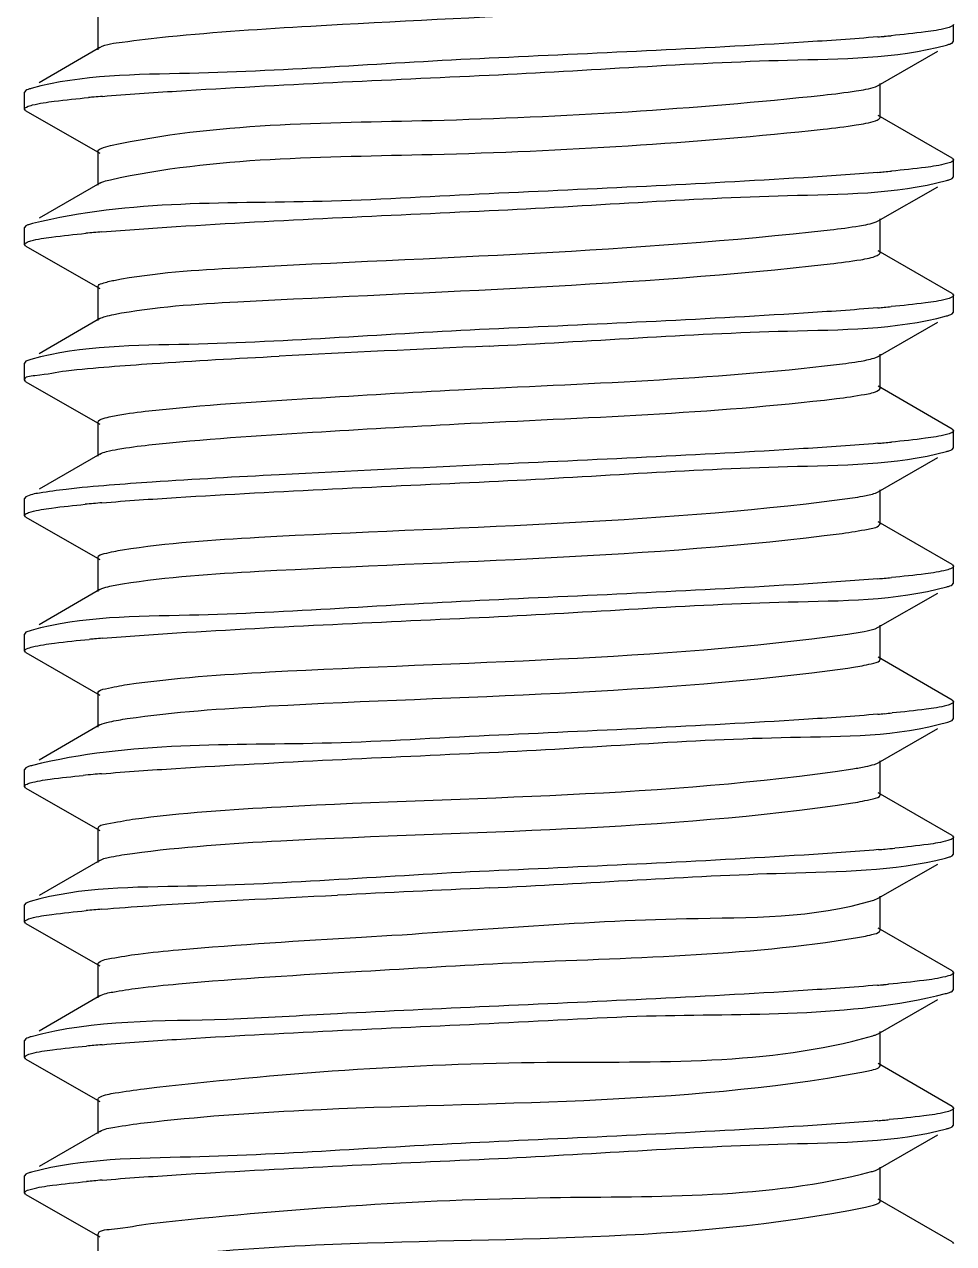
# Model space of a CAD drawing. Extents: x 1247970 to 1725648, y 860327 to 1277876.
# Drawn here: x 1318365.7 to 1318426.8, y 1200105.8 to 1200186 of the extents above; entities that cross this region are included whole.
import ezdxf

# ---------------------------------------------------------------- set-up
doc = ezdxf.new("R2010")
doc.units = 0
doc.header["$LTSCALE"] = 1000
doc.header["$MEASUREMENT"] = 0
doc.layers.get('0').update_dxf_attribs({"color": 254})
doc.layers.add('TK', color=4, linetype='Continuous')

# ---------------------------------------------------------------- blocks, each defined once
blk = doc.blocks.new('A$C7BF01818')
at = {"linetype": 'Continuous'}
for p, q in [((-2293.17, 6697.046), (-2293.17, 6694.806)), ((-2236.921, 6695.357), (-2236.921, 6696.468)), ((-2237.022, 6695.242), (-2236.921, 6695.357)), ((-2293.053, 6694.941), (-2297.045, 6692.628)), ((-2241.876, 6692.456), (-2237.957, 6694.705)), ((-2297.907, 6692.128), (-2298.005, 6692.014)), ((-2242.065, 6692.372), (-2241.876, 6692.456)), ((-2241.757, 6690.352), (-2241.757, 6692.592)), ((-2298.005, 6690.903), (-2298.005, 6692.014)), ((-2297.905, 6690.788), (-2298.005, 6690.904)), ((-2297.905, 6690.788), (-2293.051, 6688.002)), ((-2237.02, 6687.674), (-2241.874, 6690.487)), ((-2293.17, 6688.138), (-2293.17, 6685.898)), ((-2237.02, 6687.674), (-2236.921, 6687.56)), ((-2236.921, 6686.449), (-2236.921, 6687.56)), ((-2237.022, 6686.334), (-2236.921, 6686.449)), ((-2293.053, 6686.033), (-2297.045, 6683.72)), ((-2241.876, 6683.547), (-2237.957, 6685.797)), ((-2297.907, 6683.22), (-2298.005, 6683.107)), ((-2242.013, 6683.484), (-2241.876, 6683.547)), ((-2241.757, 6681.444), (-2241.757, 6683.684)), ((-2298.005, 6681.995), (-2298.005, 6683.106)), ((-2297.905, 6681.88), (-2298.005, 6681.994)), ((-2297.905, 6681.88), (-2293.051, 6679.093)), ((-2237.02, 6678.766), (-2241.874, 6681.579)), ((-2293.17, 6679.23), (-2293.17, 6676.99)), ((-2237.02, 6678.766), (-2236.921, 6678.652)), ((-2236.921, 6677.541), (-2236.921, 6678.652)), ((-2293.053, 6677.125), (-2297.045, 6674.811)), ((-2241.876, 6674.639), (-2237.957, 6676.889)), ((-2237.022, 6677.426), (-2236.921, 6677.541)), ((-2297.582, 6674.434), (-2297.906, 6674.312)), ((-2242.033, 6674.568), (-2241.876, 6674.639)), ((-2241.757, 6672.536), (-2241.757, 6674.776)), ((-2297.907, 6674.312), (-2298.005, 6674.197)), ((-2298.005, 6673.087), (-2298.005, 6674.198)), ((-2297.905, 6672.972), (-2298.005, 6673.086)), ((-2297.905, 6672.972), (-2293.051, 6670.185)), ((-2237.02, 6669.858), (-2241.874, 6672.671)), ((-2241.854, 6672.413), (-2241.786, 6672.469)), ((-2241.786, 6672.469), (-2241.758, 6672.536)), ((-2293.17, 6670.322), (-2293.17, 6668.082)), ((-2237.02, 6669.858), (-2236.921, 6669.744)), ((-2236.921, 6668.633), (-2236.921, 6669.744)), ((-2293.053, 6668.217), (-2297.045, 6665.903)), ((-2241.876, 6665.731), (-2237.957, 6667.981)), ((-2237.022, 6668.518), (-2236.921, 6668.633)), ((-2242.058, 6665.651), (-2241.876, 6665.731)), ((-2241.757, 6663.628), (-2241.757, 6665.868)), ((-2297.907, 6665.404), (-2298.005, 6665.289)), ((-2298.005, 6664.179), (-2298.005, 6665.29)), ((-2297.905, 6664.064), (-2298.005, 6664.179)), ((-2297.905, 6664.064), (-2293.051, 6661.277)), ((-2237.02, 6660.95), (-2241.874, 6663.763)), ((-2241.793, 6663.553), (-2241.758, 6663.628)), ((-2293.17, 6661.414), (-2293.17, 6659.174)), ((-2237.02, 6660.95), (-2236.921, 6660.836)), ((-2236.921, 6659.725), (-2236.921, 6660.836)), ((-2293.053, 6659.309), (-2297.045, 6656.995)), ((-2237.022, 6659.61), (-2236.921, 6659.725)), ((-2241.876, 6656.823), (-2237.957, 6659.073)), ((-2242.088, 6656.732), (-2241.877, 6656.823)), ((-2241.757, 6654.72), (-2241.757, 6656.96)), ((-2297.907, 6656.496), (-2298.005, 6656.382)), ((-2298.005, 6655.27), (-2298.005, 6656.382)), ((-2297.572, 6656.621), (-2297.906, 6656.496)), ((-2297.905, 6655.156), (-2298.005, 6655.271)), ((-2297.905, 6655.156), (-2293.051, 6652.369)), ((-2237.02, 6652.042), (-2241.874, 6654.855)), ((-2293.17, 6652.505), (-2293.17, 6650.266)), ((-2237.02, 6652.042), (-2236.921, 6651.928)), ((-2236.921, 6650.816), (-2236.921, 6651.928)), ((-2293.053, 6650.401), (-2297.045, 6648.087)), ((-2237.304, 6650.592), (-2237.022, 6650.702)), ((-2237.022, 6650.702), (-2236.921, 6650.817)), ((-2241.876, 6647.915), (-2237.957, 6650.165)), ((-2241.757, 6645.812), (-2241.757, 6648.051)), ((-2297.907, 6647.588), (-2298.005, 6647.474)), ((-2298.005, 6646.362), (-2298.005, 6647.474)), ((-2242.127, 6647.811), (-2241.877, 6647.915)), ((-2297.905, 6646.248), (-2298.005, 6646.362)), ((-2297.905, 6646.248), (-2293.051, 6643.461)), ((-2237.02, 6643.133), (-2241.874, 6645.947)), ((-2293.17, 6643.597), (-2293.17, 6641.358)), ((-2237.02, 6643.133), (-2236.921, 6643.02)), ((-2236.921, 6641.908), (-2236.921, 6643.02)), ((-2237.022, 6641.793), (-2236.921, 6641.908)), ((-2293.053, 6641.493), (-2297.045, 6639.179)), ((-2241.876, 6639.007), (-2237.957, 6641.257)), ((-2241.757, 6636.904), (-2241.757, 6639.143)), ((-2297.907, 6638.679), (-2298.005, 6638.565)), ((-2298.005, 6637.454), (-2298.005, 6638.566)), ((-2297.62, 6638.791), (-2297.907, 6638.679)), ((-2242.176, 6638.888), (-2241.877, 6639.007)), ((-2297.905, 6637.339), (-2298.005, 6637.454)), ((-2297.905, 6637.339), (-2293.051, 6634.553)), ((-2237.02, 6634.225), (-2241.874, 6637.039)), ((-2293.17, 6634.689), (-2293.17, 6632.45)), ((-2237.02, 6634.225), (-2236.921, 6634.111)), ((-2236.921, 6633), (-2236.921, 6634.112)), ((-2237.022, 6632.885), (-2236.921, 6633)), ((-2293.053, 6632.585), (-2297.045, 6630.271)), ((-2241.876, 6630.099), (-2237.957, 6632.349)), ((-2297.907, 6629.771), (-2298.005, 6629.657)), ((-2298.005, 6628.546), (-2298.005, 6629.658)), ((-2241.757, 6627.996), (-2241.757, 6630.235)), ((-2297.905, 6628.431), (-2298.005, 6628.546)), ((-2297.905, 6628.431), (-2293.051, 6625.645)), ((-2237.02, 6625.317), (-2241.874, 6628.131)), ((-2293.17, 6625.781), (-2293.17, 6623.541)), ((-2237.02, 6625.317), (-2236.921, 6625.203)), ((-2236.921, 6624.092), (-2236.921, 6625.204)), ((-2237.022, 6623.977), (-2236.921, 6624.092)), ((-2293.053, 6623.677), (-2297.045, 6621.363)), ((-2241.876, 6621.191), (-2237.957, 6623.441)), ((-2297.907, 6620.863), (-2298.005, 6620.75)), ((-2298.005, 6619.638), (-2298.005, 6620.75)), ((-2241.757, 6619.087), (-2241.757, 6621.327)), ((-2297.905, 6619.523), (-2298.005, 6619.638)), ((-2297.905, 6619.523), (-2293.051, 6616.737)), ((-2237.02, 6616.409), (-2241.874, 6619.222)), ((-2293.17, 6616.873), (-2293.17, 6614.633)), ((-2237.02, 6616.409), (-2236.921, 6616.296))]:
    blk.add_line(p, q, dxfattribs=at)
for centre, radius, start, end in [((-2252.152, 6816.62), 121.407, 274.84384, 275.04239), ((-2250.618, 6799.265), 103.983, 275.04119, 275.29733), ((-2284.049, 6585.219), 106.882, 95.02735, 95.22653), ((-2282.484, 6567.398), 124.771, 94.78088, 95.02588), ((-2252.145, 6807.636), 121.33, 274.84463, 275.04382), ((-2250.591, 6790.048), 103.674, 275.04244, 275.3055), ((-2284.433, 6580.579), 102.597, 95.04562, 95.33491), ((-2282.595, 6559.774), 123.484, 94.79302, 95.04625), ((-2252.156, 6798.845), 121.447, 274.84339, 275.04168), ((-2250.632, 6781.597), 104.132, 275.04056, 275.29341), ((-2155.645, 4210.158), 2467.691, 92.597129, 92.917825), ((-2252.15, 6789.871), 121.381, 274.84406, 275.04294), ((-2250.608, 6772.424), 103.866, 275.04167, 275.30048), ((-2155.645, 4202.361), 2467.691, 92.597129, 92.917825), ((-2284.516, 6563.674), 101.682, 95.04892, 95.36033), ((-2282.606, 6542.093), 123.347, 94.7936, 95.05013), ((-2252.15, 6780.96), 121.378, 274.84406, 275.04314), ((-2250.604, 6763.472), 103.822, 275.04185, 275.30176), ((-2283.961, 6548.61), 107.863, 95.02319, 95.20259), ((-2282.459, 6531.482), 125.056, 94.77801, 95.02137), ((-2247.53, 6680.594), 26.705, 277.86105, 278.95953), ((-2252.126, 6771.777), 121.103, 274.84671, 275.04801), ((-2250.508, 6753.506), 102.761, 275.04609, 275.32969), ((-2284.782, 6548.779), 98.748, 95.06098, 95.44108), ((-2282.681, 6525.145), 122.476, 94.80222, 95.06444), ((-2252.02, 6761.656), 119.885, 274.8596, 275.06808), ((-2250.132, 6740.461), 98.606, 275.06306, 275.44347), ((-2096.694, 2922.653), 3720.949, 92.63046, 92.784066), ((-2284.407, 6535.799), 102.838, 95.04702, 95.32874), ((-2282.607, 6515.436), 123.28, 94.79499, 95.04744), ((-2252.258, 6755.479), 122.627, 274.83084, 275.02367), ((-2250.975, 6740.869), 107.96, 275.02422, 275.19873), ((-2096.694, 2914.856), 3720.949, 92.63046, 92.784066), ((-2284.331, 6526.007), 103.725, 95.04068, 95.30578), ((-2282.562, 6505.949), 123.861, 94.78921, 95.04066), ((-2252.239, 6746.351), 122.406, 274.8333, 275.02719), ((-2250.906, 6731.202), 107.199, 275.02745, 275.21737), ((-2284.321, 6516.982), 103.842, 95.04029, 95.30266), ((-2282.562, 6497.033), 123.869, 94.7894, 95.04021)]:
    blk.add_arc(centre, radius, start, end, dxfattribs=at)
for points, knots in [([(-2288.544, 6695.67), (-2285.429, 6695.97), (-2271.231, 6696.921), (-2256.995, 6697.326), (-2245.954, 6698.439)], [0, 0, 0, 0, 0.219977, 1, 1, 1, 1]), ([(-2237.389, 6696.22), (-2237.841, 6696.1), (-2239.055, 6695.925), (-2240.268, 6695.795), (-2241.018, 6695.725)], [0, 0, 0, 0, 0.38272, 1, 1, 1, 1]), ([(-2236.923, 6696.468), (-2236.923, 6696.411), (-2237.114, 6696.292), (-2237.27, 6696.252), (-2237.389, 6696.22)], [0, 0, 0, 0, 0.314571, 1, 1, 1, 1]), ([(-2293.052, 6694.941), (-2292.618, 6695.194), (-2291.041, 6695.354), (-2289.562, 6695.572), (-2288.544, 6695.67)], [0, 0, 0, 0, 0.329372, 1, 1, 1, 1]), ([(-2241.9, 6695.647), (-2243.527, 6695.509), (-2252.042, 6694.931), (-2260.569, 6694.561), (-2267.463, 6694.241)], [0, 0, 0, 0, 0.191234, 1, 1, 1, 1]), ([(-2237.386, 6695.109), (-2237.314, 6695.129), (-2237.19, 6695.165), (-2237.069, 6695.215), (-2237.022, 6695.242)], [0, 0, 0, 0, 0.580514, 1, 1, 1, 1]), ([(-2267.463, 6693.13), (-2260.919, 6693.434), (-2250.959, 6694.221), (-2240.765, 6694.206), (-2237.386, 6695.109)], [0, 0, 0, 0, 0.651954, 1, 1, 1, 1]), ([(-2267.463, 6694.241), (-2274.028, 6693.937), (-2283.99, 6693.131), (-2294.203, 6693.178), (-2297.566, 6692.255)], [0, 0, 0, 0, 0.65333, 1, 1, 1, 1]), ([(-2292.883, 6691.736), (-2291.257, 6691.872), (-2282.789, 6692.444), (-2274.31, 6692.812), (-2267.463, 6693.13)], [0, 0, 0, 0, 0.192326, 1, 1, 1, 1]), ([(-2297.566, 6692.255), (-2297.633, 6692.237), (-2297.75, 6692.201), (-2297.862, 6692.154), (-2297.906, 6692.128)], [0, 0, 0, 0, 0.578443, 1, 1, 1, 1]), ([(-2245.486, 6691.819), (-2244.762, 6691.896), (-2243.618, 6692.041), (-2242.467, 6692.228), (-2242.065, 6692.372)], [0, 0, 0, 0, 0.630031, 1, 1, 1, 1]), ([(-2297.472, 6691.168), (-2297.006, 6691.285), (-2295.774, 6691.459), (-2294.542, 6691.588), (-2293.785, 6691.657)], [0, 0, 0, 0, 0.387416, 1, 1, 1, 1]), ([(-2292.353, 6688.496), (-2285.449, 6690.019), (-2269.624, 6689.932), (-2254.031, 6690.91), (-2245.486, 6691.819)], [0, 0, 0, 0, 0.451362, 1, 1, 1, 1]), ([(-2298.004, 6690.904), (-2298.003, 6690.966), (-2297.781, 6691.091), (-2297.607, 6691.134), (-2297.472, 6691.168)], [0, 0, 0, 0, 0.309749, 1, 1, 1, 1]), ([(-2245.486, 6689.579), (-2244.762, 6689.656), (-2243.618, 6689.801), (-2242.467, 6689.989), (-2242.065, 6690.133)], [0, 0, 0, 0, 0.630031, 1, 1, 1, 1]), ([(-2242.065, 6690.133), (-2241.985, 6690.161), (-2241.868, 6690.202), (-2241.758, 6690.308), (-2241.759, 6690.352)], [0, 0, 0, 0, 0.655934, 1, 1, 1, 1]), ([(-2292.353, 6686.257), (-2285.449, 6687.779), (-2269.624, 6687.693), (-2254.031, 6688.67), (-2245.486, 6689.579)], [0, 0, 0, 0, 0.451362, 1, 1, 1, 1]), ([(-2293.168, 6688.138), (-2293.168, 6688.229), (-2292.811, 6688.392), (-2292.56, 6688.451), (-2292.353, 6688.496)], [0, 0, 0, 0, 0.299621, 1, 1, 1, 1]), ([(-2237.386, 6687.313), (-2237.836, 6687.192), (-2239.046, 6687.018), (-2240.255, 6686.888), (-2241.004, 6686.819)], [0, 0, 0, 0, 0.382556, 1, 1, 1, 1]), ([(-2236.923, 6687.56), (-2236.923, 6687.504), (-2237.112, 6687.384), (-2237.267, 6687.344), (-2237.386, 6687.313)], [0, 0, 0, 0, 0.31488, 1, 1, 1, 1]), ([(-2241.899, 6686.739), (-2243.525, 6686.602), (-2252.041, 6686.023), (-2260.568, 6685.653), (-2267.463, 6685.333)], [0, 0, 0, 0, 0.191214, 1, 1, 1, 1]), ([(-2293.052, 6686.033), (-2292.967, 6686.082), (-2292.734, 6686.166), (-2292.497, 6686.225), (-2292.353, 6686.257)], [0, 0, 0, 0, 0.398444, 1, 1, 1, 1]), ([(-2267.463, 6684.222), (-2260.92, 6684.526), (-2250.961, 6685.312), (-2240.769, 6685.299), (-2237.388, 6686.201)], [0, 0, 0, 0, 0.651823, 1, 1, 1, 1]), ([(-2237.388, 6686.201), (-2237.315, 6686.22), (-2237.191, 6686.257), (-2237.07, 6686.307), (-2237.022, 6686.334)], [0, 0, 0, 0, 0.580783, 1, 1, 1, 1]), ([(-2267.463, 6685.333), (-2270.915, 6685.173), (-2280.888, 6684.498), (-2291.098, 6684.962), (-2297.472, 6683.372)], [0, 0, 0, 0, 0.344688, 1, 1, 1, 1]), ([(-2292.913, 6682.825), (-2291.286, 6682.962), (-2282.809, 6683.535), (-2274.32, 6683.903), (-2267.463, 6684.222)], [0, 0, 0, 0, 0.1921, 1, 1, 1, 1]), ([(-2297.472, 6683.372), (-2297.56, 6683.35), (-2297.707, 6683.308), (-2297.852, 6683.252), (-2297.906, 6683.22)], [0, 0, 0, 0, 0.588668, 1, 1, 1, 1]), ([(-2245.045, 6682.959), (-2244.4, 6683.032), (-2243.386, 6683.169), (-2242.365, 6683.346), (-2242.013, 6683.484)], [0, 0, 0, 0, 0.632319, 1, 1, 1, 1]), ([(-2297.582, 6682.231), (-2297.139, 6682.355), (-2295.931, 6682.53), (-2294.724, 6682.661), (-2293.972, 6682.732)], [0, 0, 0, 0, 0.378921, 1, 1, 1, 1]), ([(-2292.119, 6679.637), (-2289.444, 6680.158), (-2273.685, 6681.096), (-2257.969, 6681.502), (-2245.045, 6682.959)], [0, 0, 0, 0, 0.173251, 1, 1, 1, 1]), ([(-2298.004, 6681.994), (-2298.005, 6682.047), (-2297.835, 6682.162), (-2297.691, 6682.201), (-2297.582, 6682.231)], [0, 0, 0, 0, 0.31846, 1, 1, 1, 1]), ([(-2245.045, 6680.719), (-2244.372, 6680.795), (-2243.338, 6680.942), (-2242.284, 6681.117), (-2241.944, 6681.273)], [0, 0, 0, 0, 0.644262, 1, 1, 1, 1]), ([(-2241.944, 6681.273), (-2241.895, 6681.296), (-2241.817, 6681.332), (-2241.758, 6681.412), (-2241.758, 6681.444)], [0, 0, 0, 0, 0.627791, 1, 1, 1, 1]), ([(-2292.119, 6677.397), (-2289.444, 6677.918), (-2273.685, 6678.856), (-2257.969, 6679.262), (-2245.045, 6680.719)], [0, 0, 0, 0, 0.173251, 1, 1, 1, 1]), ([(-2293.169, 6679.23), (-2293.168, 6679.341), (-2292.691, 6679.514), (-2292.384, 6679.585), (-2292.119, 6679.637)], [0, 0, 0, 0, 0.291428, 1, 1, 1, 1]), ([(-2237.388, 6678.404), (-2237.841, 6678.283), (-2239.057, 6678.109), (-2240.272, 6677.978), (-2241.025, 6677.909)], [0, 0, 0, 0, 0.382567, 1, 1, 1, 1]), ([(-2236.923, 6678.652), (-2236.923, 6678.595), (-2237.113, 6678.476), (-2237.269, 6678.436), (-2237.388, 6678.404)], [0, 0, 0, 0, 0.314651, 1, 1, 1, 1]), ([(-2241.901, 6677.831), (-2243.528, 6677.693), (-2252.043, 6677.115), (-2260.569, 6676.745), (-2267.463, 6676.425)], [0, 0, 0, 0, 0.191244, 1, 1, 1, 1]), ([(-2293.052, 6677.125), (-2292.943, 6677.188), (-2292.63, 6677.288), (-2292.314, 6677.359), (-2292.119, 6677.397)], [0, 0, 0, 0, 0.386185, 1, 1, 1, 1]), ([(-2267.463, 6675.314), (-2260.92, 6675.617), (-2250.96, 6676.404), (-2240.769, 6676.391), (-2237.388, 6677.293)], [0, 0, 0, 0, 0.651849, 1, 1, 1, 1]), ([(-2237.388, 6677.293), (-2237.315, 6677.312), (-2237.191, 6677.349), (-2237.07, 6677.399), (-2237.022, 6677.426)], [0, 0, 0, 0, 0.580745, 1, 1, 1, 1]), ([(-2267.463, 6676.425), (-2274.039, 6676.12), (-2284.004, 6675.301), (-2294.231, 6675.373), (-2297.582, 6674.434)], [0, 0, 0, 0, 0.654129, 1, 1, 1, 1]), ([(-2244.629, 6674.099), (-2244.084, 6674.165), (-2243.215, 6674.287), (-2242.343, 6674.451), (-2242.033, 6674.568)], [0, 0, 0, 0, 0.623688, 1, 1, 1, 1]), ([(-2298.005, 6673.086), (-2298.009, 6673.338), (-2296.606, 6673.418), (-2295.948, 6673.615), (-2295.262, 6673.692)], [0, 0, 0, 0, 0.267412, 1, 1, 1, 1]), ([(-2279.075, 6671.884), (-2275.874, 6672.082), (-2264.391, 6672.769), (-2252.868, 6673.11), (-2244.629, 6674.099)], [0, 0, 0, 0, 0.27875, 1, 1, 1, 1]), ([(-2244.629, 6671.859), (-2244.008, 6671.934), (-2243.092, 6672.086), (-2242.124, 6672.241), (-2241.854, 6672.413)], [0, 0, 0, 0, 0.661318, 1, 1, 1, 1]), ([(-2291.857, 6670.777), (-2291.182, 6670.895), (-2286.933, 6671.411), (-2282.661, 6671.663), (-2279.075, 6671.884)], [0, 0, 0, 0, 0.160155, 1, 1, 1, 1]), ([(-2279.075, 6669.644), (-2275.874, 6669.842), (-2264.391, 6670.529), (-2252.868, 6670.87), (-2244.629, 6671.859)], [0, 0, 0, 0, 0.27875, 1, 1, 1, 1]), ([(-2293.169, 6670.322), (-2293.167, 6670.456), (-2292.554, 6670.632), (-2292.187, 6670.719), (-2291.857, 6670.777)], [0, 0, 0, 0, 0.285582, 1, 1, 1, 1]), ([(-2291.857, 6668.537), (-2291.182, 6668.655), (-2286.933, 6669.172), (-2282.661, 6669.423), (-2279.075, 6669.644)], [0, 0, 0, 0, 0.160155, 1, 1, 1, 1]), ([(-2236.923, 6669.744), (-2236.923, 6669.687), (-2237.113, 6669.568), (-2237.269, 6669.528), (-2237.388, 6669.496)], [0, 0, 0, 0, 0.314668, 1, 1, 1, 1]), ([(-2241.9, 6668.923), (-2243.526, 6668.785), (-2252.042, 6668.207), (-2260.568, 6667.837), (-2267.463, 6667.517)], [0, 0, 0, 0, 0.191225, 1, 1, 1, 1]), ([(-2237.388, 6669.496), (-2237.839, 6669.376), (-2239.051, 6669.202), (-2240.263, 6669.071), (-2241.013, 6669.002)], [0, 0, 0, 0, 0.382664, 1, 1, 1, 1]), ([(-2293.051, 6668.217), (-2292.917, 6668.295), (-2292.513, 6668.41), (-2292.111, 6668.493), (-2291.857, 6668.537)], [0, 0, 0, 0, 0.376113, 1, 1, 1, 1]), ([(-2267.463, 6666.406), (-2260.921, 6666.709), (-2250.962, 6667.494), (-2240.771, 6667.484), (-2237.39, 6668.384)], [0, 0, 0, 0, 0.651763, 1, 1, 1, 1]), ([(-2237.39, 6668.384), (-2237.317, 6668.403), (-2237.191, 6668.441), (-2237.07, 6668.49), (-2237.022, 6668.518)], [0, 0, 0, 0, 0.580952, 1, 1, 1, 1]), ([(-2292.914, 6665.009), (-2291.288, 6665.145), (-2282.81, 6665.719), (-2274.321, 6666.087), (-2267.463, 6666.406)], [0, 0, 0, 0, 0.192049, 1, 1, 1, 1]), ([(-2295.262, 6665.895), (-2295.852, 6665.829), (-2296.727, 6665.694), (-2297.643, 6665.556), (-2297.907, 6665.404)], [0, 0, 0, 0, 0.660781, 1, 1, 1, 1]), ([(-2244.24, 6665.239), (-2243.789, 6665.297), (-2243.057, 6665.405), (-2242.327, 6665.554), (-2242.058, 6665.651)], [0, 0, 0, 0, 0.613704, 1, 1, 1, 1]), ([(-2297.572, 6664.418), (-2297.133, 6664.539), (-2295.943, 6664.712), (-2294.754, 6664.842), (-2294.015, 6664.911)], [0, 0, 0, 0, 0.380446, 1, 1, 1, 1]), ([(-2291.566, 6661.917), (-2288.603, 6662.387), (-2272.795, 6663.417), (-2256.95, 6663.604), (-2244.24, 6665.239)], [0, 0, 0, 0, 0.18969, 1, 1, 1, 1]), ([(-2298.004, 6664.179), (-2298.004, 6664.232), (-2297.83, 6664.348), (-2297.683, 6664.387), (-2297.572, 6664.418)], [0, 0, 0, 0, 0.31801, 1, 1, 1, 1]), ([(-2244.24, 6663), (-2243.672, 6663.073), (-2242.89, 6663.234), (-2241.977, 6663.36), (-2241.793, 6663.553)], [0, 0, 0, 0, 0.682071, 1, 1, 1, 1]), ([(-2291.566, 6659.677), (-2288.603, 6660.147), (-2272.795, 6661.178), (-2256.95, 6661.364), (-2244.24, 6663)], [0, 0, 0, 0, 0.18969, 1, 1, 1, 1]), ([(-2293.169, 6661.414), (-2293.168, 6661.573), (-2292.4, 6661.747), (-2291.969, 6661.853), (-2291.566, 6661.917)], [0, 0, 0, 0, 0.280519, 1, 1, 1, 1]), ([(-2236.923, 6660.836), (-2236.923, 6660.779), (-2237.114, 6660.659), (-2237.27, 6660.619), (-2237.39, 6660.587)], [0, 0, 0, 0, 0.314499, 1, 1, 1, 1]), ([(-2241.9, 6660.015), (-2243.526, 6659.877), (-2252.042, 6659.298), (-2260.568, 6658.929), (-2267.463, 6658.609)], [0, 0, 0, 0, 0.191221, 1, 1, 1, 1]), ([(-2237.39, 6660.587), (-2237.841, 6660.467), (-2239.052, 6660.293), (-2240.262, 6660.163), (-2241.011, 6660.094)], [0, 0, 0, 0, 0.382863, 1, 1, 1, 1]), ([(-2293.052, 6659.309), (-2292.889, 6659.403), (-2292.385, 6659.532), (-2291.886, 6659.627), (-2291.566, 6659.677)], [0, 0, 0, 0, 0.36715, 1, 1, 1, 1]), ([(-2267.463, 6657.498), (-2260.906, 6657.802), (-2250.945, 6658.601), (-2240.739, 6658.565), (-2237.37, 6659.481)], [0, 0, 0, 0, 0.652804, 1, 1, 1, 1]), ([(-2237.37, 6659.481), (-2237.301, 6659.5), (-2237.182, 6659.536), (-2237.068, 6659.584), (-2237.022, 6659.61)], [0, 0, 0, 0, 0.578655, 1, 1, 1, 1]), ([(-2267.463, 6658.609), (-2274.032, 6658.304), (-2283.995, 6657.494), (-2294.213, 6657.55), (-2297.572, 6656.621)], [0, 0, 0, 0, 0.653631, 1, 1, 1, 1]), ([(-2292.876, 6656.104), (-2291.25, 6656.24), (-2282.784, 6656.811), (-2274.308, 6657.18), (-2267.463, 6657.498)], [0, 0, 0, 0, 0.192377, 1, 1, 1, 1]), ([(-2297.475, 6655.535), (-2297.004, 6655.653), (-2295.757, 6655.828), (-2294.509, 6655.959), (-2293.742, 6656.029)], [0, 0, 0, 0, 0.386674, 1, 1, 1, 1]), ([(-2291.248, 6653.057), (-2288.148, 6653.508), (-2272.336, 6654.566), (-2256.455, 6654.635), (-2243.878, 6656.38)], [0, 0, 0, 0, 0.197869, 1, 1, 1, 1]), ([(-2243.878, 6656.38), (-2243.515, 6656.43), (-2242.914, 6656.524), (-2242.317, 6656.653), (-2242.088, 6656.732)], [0, 0, 0, 0, 0.602017, 1, 1, 1, 1]), ([(-2298.004, 6655.271), (-2298.003, 6655.334), (-2297.782, 6655.458), (-2297.61, 6655.501), (-2297.475, 6655.535)], [0, 0, 0, 0, 0.309931, 1, 1, 1, 1]), ([(-2243.371, 6654.215), (-2242.966, 6654.279), (-2242.534, 6654.385), (-2241.757, 6654.56), (-2241.757, 6654.72)], [0, 0, 0, 0, 0.719705, 1, 1, 1, 1]), ([(-2291.248, 6650.817), (-2288.148, 6651.268), (-2272.336, 6652.326), (-2256.455, 6652.396), (-2243.878, 6654.14)], [0, 0, 0, 0, 0.197869, 1, 1, 1, 1]), ([(-2293.17, 6652.505), (-2293.17, 6652.692), (-2292.23, 6652.859), (-2291.73, 6652.987), (-2291.248, 6653.057)], [0, 0, 0, 0, 0.276798, 1, 1, 1, 1]), ([(-2237.37, 6651.685), (-2237.815, 6651.563), (-2239.017, 6651.39), (-2240.218, 6651.26), (-2240.963, 6651.19)], [0, 0, 0, 0, 0.381436, 1, 1, 1, 1]), ([(-2236.923, 6651.928), (-2236.923, 6651.873), (-2237.104, 6651.755), (-2237.255, 6651.716), (-2237.37, 6651.685)], [0, 0, 0, 0, 0.316398, 1, 1, 1, 1]), ([(-2293.052, 6650.401), (-2292.859, 6650.512), (-2292.243, 6650.653), (-2291.64, 6650.76), (-2291.248, 6650.817)], [0, 0, 0, 0, 0.359658, 1, 1, 1, 1]), ([(-2241.894, 6651.107), (-2243.52, 6650.97), (-2252.037, 6650.391), (-2260.566, 6650.021), (-2267.463, 6649.701)], [0, 0, 0, 0, 0.191155, 1, 1, 1, 1]), ([(-2267.463, 6648.589), (-2260.855, 6648.896), (-2250.888, 6649.75), (-2240.625, 6649.614), (-2237.304, 6650.592)], [0, 0, 0, 0, 0.656459, 1, 1, 1, 1]), ([(-2267.463, 6649.701), (-2270.917, 6649.541), (-2280.89, 6648.864), (-2291.103, 6649.334), (-2297.475, 6647.738)], [0, 0, 0, 0, 0.344793, 1, 1, 1, 1]), ([(-2292.935, 6647.191), (-2291.309, 6647.328), (-2282.824, 6647.902), (-2274.328, 6648.271), (-2267.463, 6648.589)], [0, 0, 0, 0, 0.191898, 1, 1, 1, 1]), ([(-2297.475, 6647.738), (-2297.562, 6647.717), (-2297.709, 6647.675), (-2297.852, 6647.619), (-2297.906, 6647.588)], [0, 0, 0, 0, 0.588338, 1, 1, 1, 1]), ([(-2290.901, 6644.197), (-2287.67, 6644.631), (-2271.87, 6645.712), (-2255.968, 6645.649), (-2243.543, 6647.52)], [0, 0, 0, 0, 0.206045, 1, 1, 1, 1]), ([(-2243.543, 6647.52), (-2243.262, 6647.562), (-2242.787, 6647.642), (-2242.315, 6647.75), (-2242.127, 6647.811)], [0, 0, 0, 0, 0.588267, 1, 1, 1, 1]), ([(-2298.004, 6646.362), (-2298.005, 6646.411), (-2297.853, 6646.522), (-2297.719, 6646.559), (-2297.62, 6646.588)], [0, 0, 0, 0, 0.323046, 1, 1, 1, 1]), ([(-2297.62, 6646.588), (-2297.197, 6646.712), (-2296.033, 6646.884), (-2294.872, 6647.014), (-2294.146, 6647.083)], [0, 0, 0, 0, 0.376696, 1, 1, 1, 1]), ([(-2243.543, 6645.28), (-2243.095, 6645.348), (-2242.624, 6645.466), (-2241.758, 6645.637), (-2241.757, 6645.812)], [0, 0, 0, 0, 0.721755, 1, 1, 1, 1]), ([(-2290.901, 6641.958), (-2287.67, 6642.392), (-2271.87, 6643.472), (-2255.968, 6643.409), (-2243.543, 6645.28)], [0, 0, 0, 0, 0.206045, 1, 1, 1, 1]), ([(-2293.169, 6643.597), (-2293.171, 6643.814), (-2292.043, 6643.966), (-2291.47, 6644.121), (-2290.901, 6644.197)], [0, 0, 0, 0, 0.273825, 1, 1, 1, 1]), ([(-2237.304, 6642.795), (-2237.727, 6642.671), (-2238.89, 6642.499), (-2240.051, 6642.369), (-2240.778, 6642.3)], [0, 0, 0, 0, 0.376409, 1, 1, 1, 1]), ([(-2236.923, 6643.02), (-2236.922, 6642.971), (-2237.072, 6642.861), (-2237.205, 6642.824), (-2237.304, 6642.795)], [0, 0, 0, 0, 0.323367, 1, 1, 1, 1]), ([(-2293.053, 6641.493), (-2292.828, 6641.623), (-2292.09, 6641.773), (-2291.373, 6641.894), (-2290.901, 6641.958)], [0, 0, 0, 0, 0.353172, 1, 1, 1, 1]), ([(-2241.864, 6642.202), (-2243.49, 6642.064), (-2252.017, 6641.483), (-2260.556, 6641.113), (-2267.463, 6640.793)], [0, 0, 0, 0, 0.19091, 1, 1, 1, 1]), ([(-2267.463, 6639.681), (-2260.963, 6639.983), (-2251.012, 6640.733), (-2240.862, 6640.787), (-2237.448, 6641.645)], [0, 0, 0, 0, 0.648914, 1, 1, 1, 1]), ([(-2237.448, 6641.645), (-2237.362, 6641.666), (-2237.217, 6641.707), (-2237.077, 6641.762), (-2237.023, 6641.793)], [0, 0, 0, 0, 0.587122, 1, 1, 1, 1]), ([(-2267.463, 6640.793), (-2274.069, 6640.486), (-2284.036, 6639.635), (-2294.296, 6639.766), (-2297.62, 6638.791)], [0, 0, 0, 0, 0.656282, 1, 1, 1, 1]), ([(-2292.913, 6638.285), (-2291.887, 6638.371), (-2286.73, 6638.747), (-2281.565, 6639.007), (-2277.428, 6639.21)], [0, 0, 0, 0, 0.199021, 1, 1, 1, 1]), ([(-2275.85, 6636.445), (-2268.731, 6636.861), (-2257.609, 6637.893), (-2246.119, 6637.674), (-2242.176, 6638.888)], [0, 0, 0, 0, 0.633539, 1, 1, 1, 1]), ([(-2298.004, 6637.454), (-2298.005, 6637.508), (-2297.83, 6637.624), (-2297.683, 6637.663), (-2297.571, 6637.694)], [0, 0, 0, 0, 0.317376, 1, 1, 1, 1]), ([(-2297.571, 6637.694), (-2297.126, 6637.817), (-2295.916, 6637.991), (-2294.708, 6638.122), (-2293.957, 6638.193)], [0, 0, 0, 0, 0.38013, 1, 1, 1, 1]), ([(-2243.236, 6636.42), (-2242.864, 6636.482), (-2242.46, 6636.579), (-2241.759, 6636.755), (-2241.758, 6636.904)], [0, 0, 0, 0, 0.717626, 1, 1, 1, 1]), ([(-2290.528, 6635.338), (-2289.65, 6635.447), (-2284.766, 6635.928), (-2279.866, 6636.211), (-2275.85, 6636.445)], [0, 0, 0, 0, 0.180298, 1, 1, 1, 1]), ([(-2275.85, 6634.205), (-2272.556, 6634.398), (-2261.69, 6635.083), (-2250.732, 6635.183), (-2243.236, 6636.42)], [0, 0, 0, 0, 0.302791, 1, 1, 1, 1]), ([(-2293.112, 6634.784), (-2292.889, 6634.968), (-2291.959, 6635.107), (-2291.118, 6635.264), (-2290.528, 6635.338)], [0, 0, 0, 0, 0.327322, 1, 1, 1, 1]), ([(-2293.169, 6634.689), (-2293.169, 6634.706), (-2293.156, 6634.744), (-2293.129, 6634.77), (-2293.112, 6634.784)], [0, 0, 0, 0, 0.435996, 1, 1, 1, 1]), ([(-2290.528, 6633.098), (-2289.65, 6633.208), (-2284.766, 6633.689), (-2279.866, 6633.971), (-2275.85, 6634.205)], [0, 0, 0, 0, 0.180298, 1, 1, 1, 1]), ([(-2237.448, 6633.848), (-2237.92, 6633.729), (-2239.171, 6633.554), (-2240.422, 6633.423), (-2241.192, 6633.353)], [0, 0, 0, 0, 0.386278, 1, 1, 1, 1]), ([(-2236.923, 6634.111), (-2236.924, 6634.049), (-2237.143, 6633.924), (-2237.314, 6633.882), (-2237.448, 6633.848)], [0, 0, 0, 0, 0.310032, 1, 1, 1, 1]), ([(-2293.053, 6632.585), (-2292.794, 6632.734), (-2291.924, 6632.892), (-2291.085, 6633.028), (-2290.528, 6633.098)], [0, 0, 0, 0, 0.347744, 1, 1, 1, 1]), ([(-2241.931, 6633.288), (-2243.557, 6633.151), (-2252.062, 6632.574), (-2260.579, 6632.204), (-2267.463, 6631.885)], [0, 0, 0, 0, 0.191464, 1, 1, 1, 1]), ([(-2267.463, 6630.773), (-2264.01, 6630.934), (-2254.036, 6631.611), (-2243.822, 6631.139), (-2237.45, 6632.736)], [0, 0, 0, 0, 0.344827, 1, 1, 1, 1]), ([(-2237.45, 6632.736), (-2237.364, 6632.758), (-2237.219, 6632.798), (-2237.077, 6632.854), (-2237.023, 6632.885)], [0, 0, 0, 0, 0.58738, 1, 1, 1, 1]), ([(-2277.428, 6631.413), (-2279.852, 6631.294), (-2286.544, 6630.801), (-2293.419, 6631.044), (-2297.571, 6629.897)], [0, 0, 0, 0, 0.360385, 1, 1, 1, 1]), ([(-2292.904, 6629.378), (-2291.277, 6629.514), (-2282.803, 6630.087), (-2274.317, 6630.455), (-2267.463, 6630.773)], [0, 0, 0, 0, 0.192159, 1, 1, 1, 1]), ([(-2297.571, 6629.897), (-2297.638, 6629.879), (-2297.752, 6629.843), (-2297.863, 6629.797), (-2297.907, 6629.771)], [0, 0, 0, 0, 0.577788, 1, 1, 1, 1]), ([(-2290.128, 6626.478), (-2281.345, 6627.505), (-2265.464, 6628.652), (-2249.126, 6627.987), (-2242.241, 6629.96)], [0, 0, 0, 0, 0.552517, 1, 1, 1, 1]), ([(-2242.241, 6629.96), (-2242.169, 6629.981), (-2242.046, 6630.02), (-2241.926, 6630.071), (-2241.878, 6630.099)], [0, 0, 0, 0, 0.572544, 1, 1, 1, 1]), ([(-2298.004, 6628.546), (-2298.004, 6628.603), (-2297.815, 6628.722), (-2297.66, 6628.762), (-2297.542, 6628.794)], [0, 0, 0, 0, 0.315011, 1, 1, 1, 1]), ([(-2297.542, 6628.794), (-2297.092, 6628.914), (-2295.882, 6629.088), (-2294.672, 6629.218), (-2293.923, 6629.288)], [0, 0, 0, 0, 0.382456, 1, 1, 1, 1]), ([(-2242.957, 6627.561), (-2242.655, 6627.616), (-2242.314, 6627.695), (-2241.759, 6627.871), (-2241.758, 6627.996)], [0, 0, 0, 0, 0.712374, 1, 1, 1, 1]), ([(-2290.128, 6624.238), (-2286.645, 6624.645), (-2270.924, 6625.767), (-2255.014, 6625.358), (-2242.957, 6627.561)], [0, 0, 0, 0, 0.222464, 1, 1, 1, 1]), ([(-2293.039, 6625.924), (-2292.739, 6626.089), (-2291.737, 6626.254), (-2290.771, 6626.403), (-2290.128, 6626.478)], [0, 0, 0, 0, 0.346173, 1, 1, 1, 1]), ([(-2293.169, 6625.781), (-2293.169, 6625.807), (-2293.132, 6625.871), (-2293.074, 6625.905), (-2293.039, 6625.924)], [0, 0, 0, 0, 0.393059, 1, 1, 1, 1]), ([(-2237.45, 6624.939), (-2237.919, 6624.822), (-2239.157, 6624.647), (-2240.397, 6624.517), (-2241.158, 6624.448)], [0, 0, 0, 0, 0.386851, 1, 1, 1, 1]), ([(-2236.923, 6625.203), (-2236.924, 6625.141), (-2237.144, 6625.016), (-2237.316, 6624.973), (-2237.45, 6624.939)], [0, 0, 0, 0, 0.309964, 1, 1, 1, 1]), ([(-2293.053, 6623.677), (-2292.758, 6623.848), (-2291.746, 6624.009), (-2290.778, 6624.162), (-2290.128, 6624.238)], [0, 0, 0, 0, 0.342506, 1, 1, 1, 1]), ([(-2241.925, 6624.381), (-2243.551, 6624.243), (-2252.058, 6623.666), (-2260.577, 6623.296), (-2267.463, 6622.977)], [0, 0, 0, 0, 0.19142, 1, 1, 1, 1]), ([(-2237.396, 6623.842), (-2237.321, 6623.862), (-2237.194, 6623.899), (-2237.07, 6623.95), (-2237.022, 6623.977)], [0, 0, 0, 0, 0.581603, 1, 1, 1, 1]), ([(-2267.463, 6621.865), (-2260.925, 6622.169), (-2250.966, 6622.95), (-2240.78, 6622.947), (-2237.396, 6623.842)], [0, 0, 0, 0, 0.651525, 1, 1, 1, 1]), ([(-2267.463, 6622.977), (-2274.009, 6622.673), (-2283.969, 6621.884), (-2294.164, 6621.901), (-2297.542, 6620.997)], [0, 0, 0, 0, 0.652024, 1, 1, 1, 1]), ([(-2292.904, 6620.469), (-2291.278, 6620.606), (-2282.803, 6621.178), (-2274.317, 6621.547), (-2267.463, 6621.865)], [0, 0, 0, 0, 0.192166, 1, 1, 1, 1]), ([(-2297.542, 6620.997), (-2297.615, 6620.977), (-2297.739, 6620.94), (-2297.859, 6620.891), (-2297.906, 6620.863)], [0, 0, 0, 0, 0.581238, 1, 1, 1, 1]), ([(-2289.701, 6617.618), (-2280.982, 6618.577), (-2265.256, 6619.682), (-2249.156, 6619.228), (-2242.329, 6621.028)], [0, 0, 0, 0, 0.554061, 1, 1, 1, 1]), ([(-2242.329, 6621.028), (-2242.239, 6621.051), (-2242.085, 6621.097), (-2241.936, 6621.157), (-2241.878, 6621.191)], [0, 0, 0, 0, 0.581777, 1, 1, 1, 1]), ([(-2298.004, 6619.638), (-2298.004, 6619.695), (-2297.814, 6619.814), (-2297.658, 6619.855), (-2297.539, 6619.886)], [0, 0, 0, 0, 0.314689, 1, 1, 1, 1]), ([(-2297.539, 6619.886), (-2297.088, 6620.006), (-2295.877, 6620.18), (-2294.667, 6620.31), (-2293.918, 6620.38)], [0, 0, 0, 0, 0.382714, 1, 1, 1, 1]), ([(-2242.707, 6618.701), (-2242.467, 6618.75), (-2242.184, 6618.815), (-2241.759, 6618.985), (-2241.758, 6619.087)], [0, 0, 0, 0, 0.705447, 1, 1, 1, 1]), ([(-2289.701, 6615.378), (-2286.099, 6615.774), (-2270.446, 6616.923), (-2254.542, 6616.277), (-2242.707, 6618.701)], [0, 0, 0, 0, 0.230744, 1, 1, 1, 1]), ([(-2293.168, 6616.873), (-2293.17, 6617.192), (-2291.396, 6617.268), (-2290.567, 6617.523), (-2289.701, 6617.618)], [0, 0, 0, 0, 0.268266, 1, 1, 1, 1])]:
    blk.add_open_spline(points, degree=3, knots=knots, dxfattribs=at)
for points in [[(-2289.608, 6674.164), (-2286.827, 6674.351), (-2284.043, 6674.504), (-2281.26, 6674.649)], [(-2295.262, 6673.692), (-2293.382, 6673.903), (-2291.495, 6674.037), (-2289.608, 6674.164)], [(-2281.26, 6666.853), (-2284.043, 6666.708), (-2286.827, 6666.554), (-2289.608, 6666.367)], [(-2289.608, 6666.367), (-2291.495, 6666.24), (-2293.382, 6666.106), (-2295.262, 6665.895)]]:
    blk.add_open_spline(points, degree=3, dxfattribs=at)

msp = doc.modelspace()

# ---------------------------------------------------------------- block references
at = {"layer": 'TK'}
msp.add_blockref('A$C7BF01818', (1320663.701, 1193489.485), dxfattribs=at)

doc.saveas('drawing.dxf')
